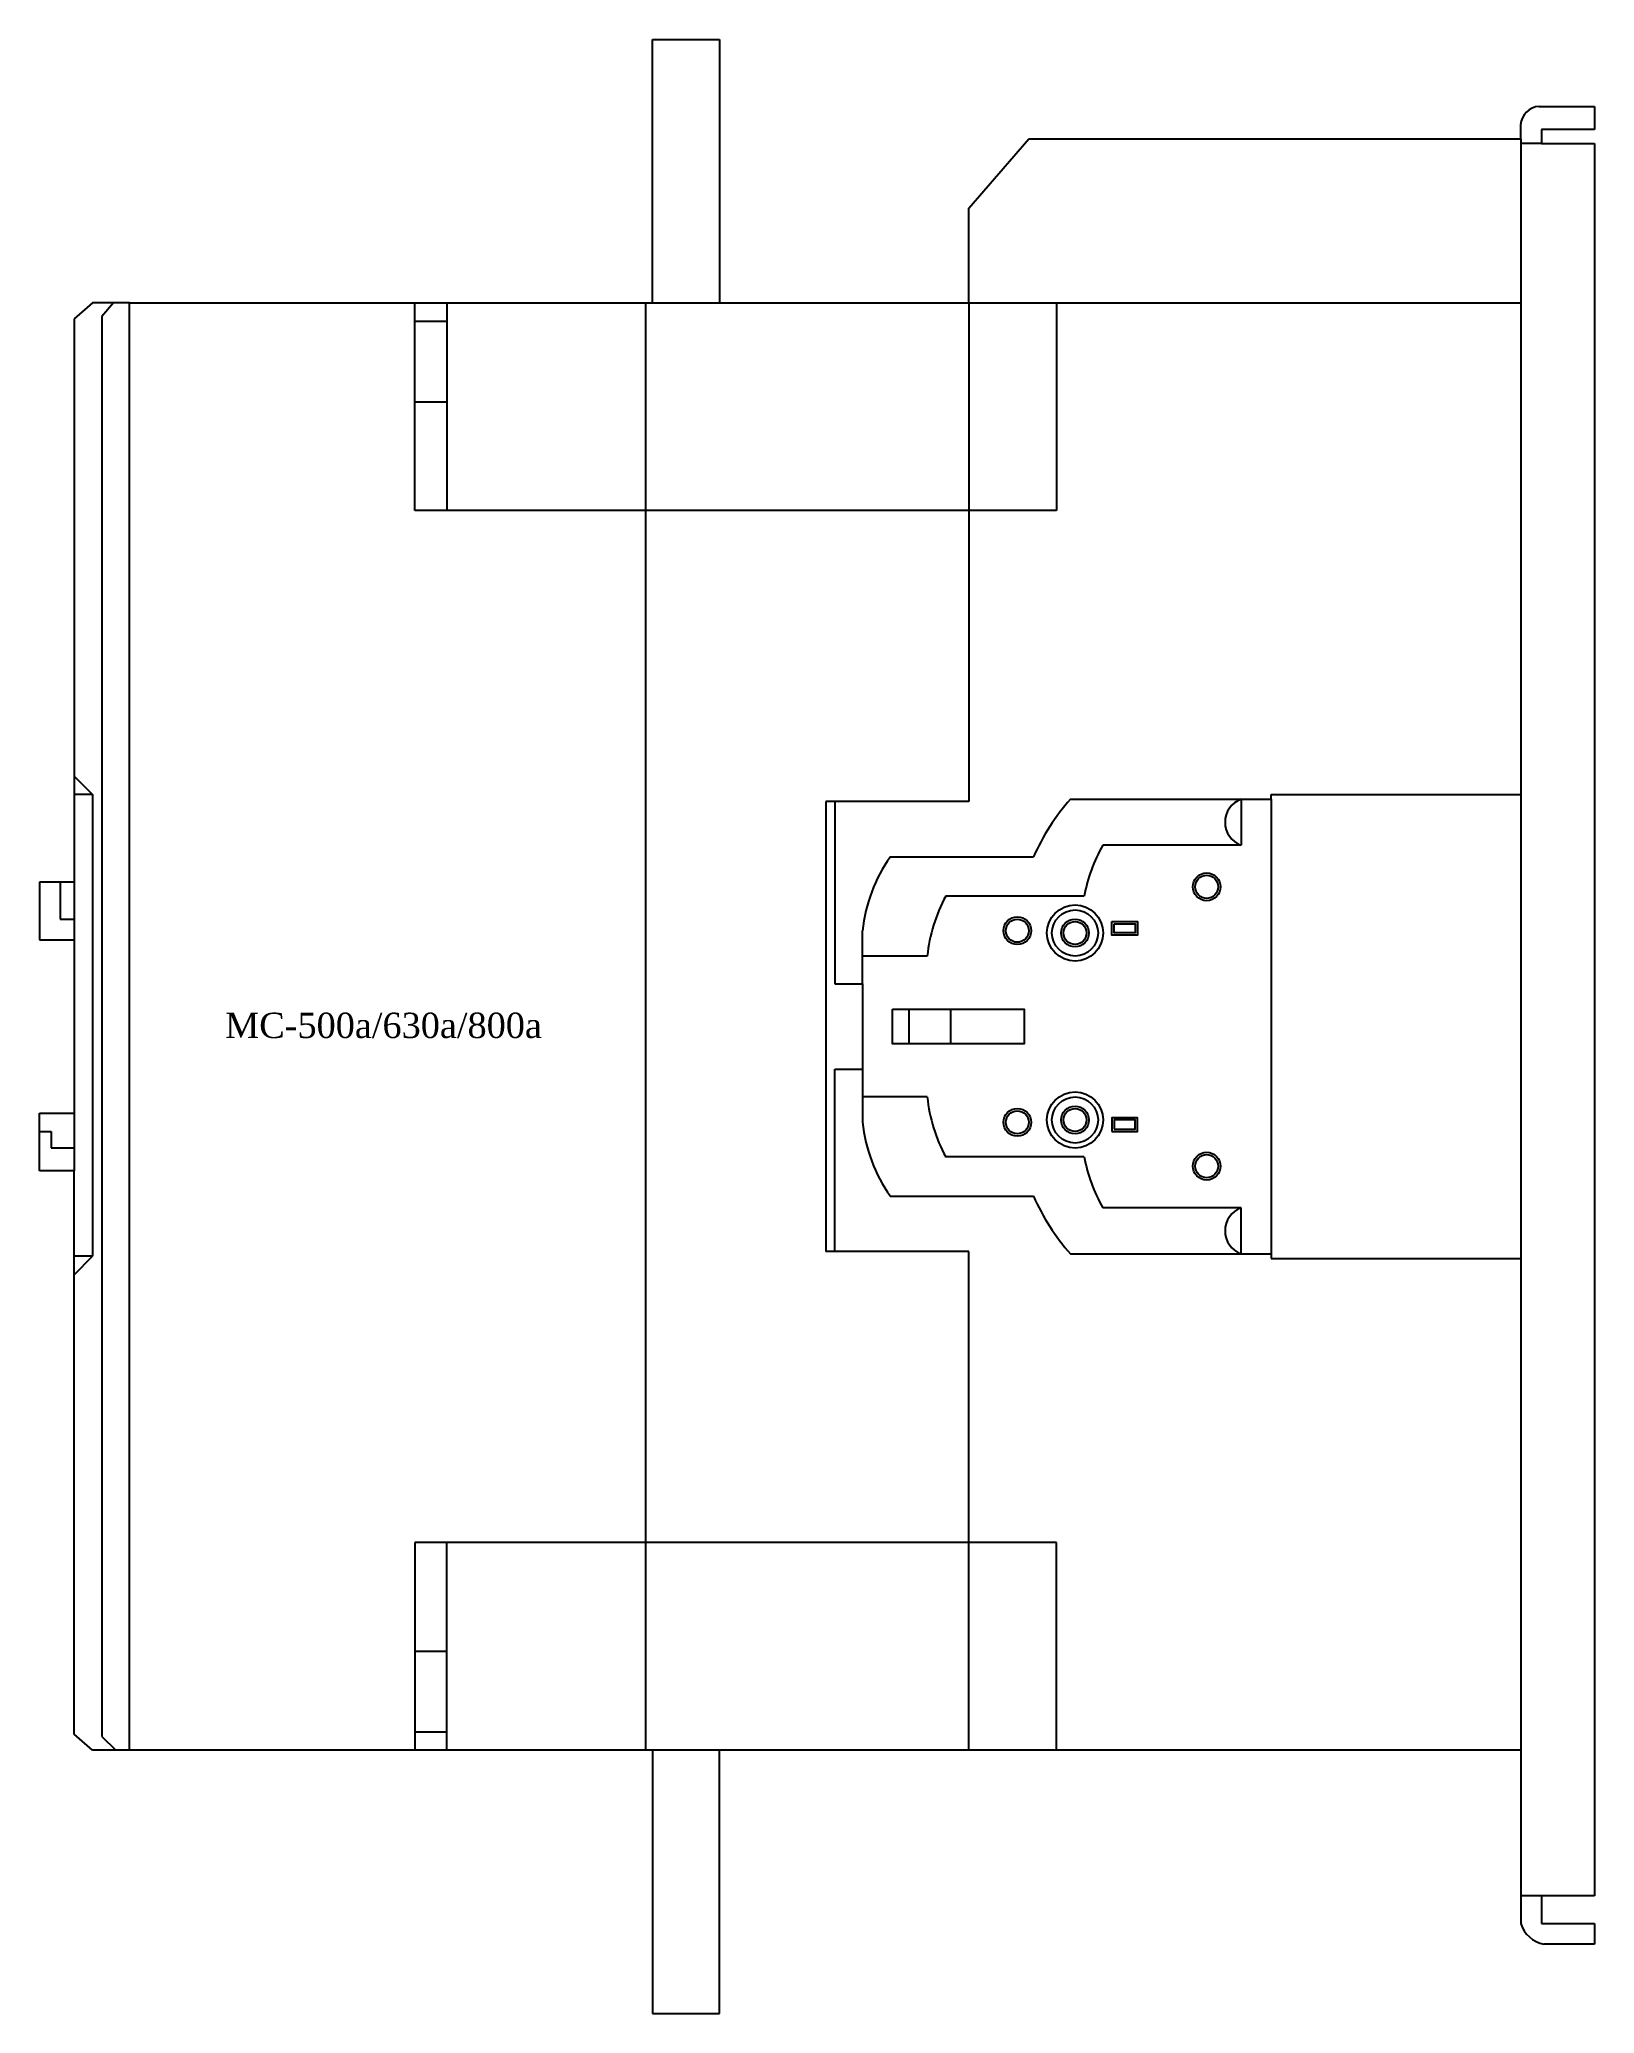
# Model space of a CAD drawing. Header units: millimetres. Extents: x 0 to 245, y 0 to 312.
import ezdxf

# ---------------------------------------------------------------- set-up
doc = ezdxf.new("R2010")
doc.units = ezdxf.units.MM
doc.styles.add('ss', font='romans.shx', dxfattribs={"height": 2.5, "bigfont": 'gsg1.shx'})

# ---------------------------------------------------------------- blocks, each defined once
blk = doc.blocks.new('CC MC 500a')
at = {"color": 7}
for p, q in [((4630.5, 645.58), (4630.5, 687.14)), ((4630.5, 687.14), (4641.07, 687.14)), ((4641.07, 687.14), (4641.07, 645.58)), ((4770.46, 676.57), (4779.21, 676.57)), ((4779.21, 676.57), (4779.21, 672.92)), ((4767.55, 671.46), (4767.55, 673.65)), ((4680.43, 660.53), (4689.91, 671.46)), ((4689.91, 671.46), (4767.55, 671.46)), ((4767.55, 671.46), (4767.55, 645.58)), ((4770.83, 670.73), (4767.55, 670.73)), ((4779.21, 672.92), (4770.83, 672.92)), ((4770.83, 672.92), (4770.83, 670.73)), ((4770.83, 670.73), (4779.21, 670.73)), ((4779.21, 670.73), (4779.21, 394.09)), ((4680.43, 645.58), (4680.43, 660.53)), ((4542.12, 645.58), (4539.2, 643.03)), ((4547.95, 645.58), (4542.12, 645.58)), ((4545.4, 645.58), (4543.57, 643.4)), ((4592.96, 612.78), (4592.96, 645.58)), ((4598.06, 645.58), (4598.06, 612.78)), ((4629.41, 645.58), (4629.41, 417.05)), ((4680.43, 645.58), (4680.43, 566.86)), ((4694.29, 645.58), (4694.29, 612.78)), ((4539.2, 643.03), (4539.2, 554.1)), ((4543.57, 643.4), (4543.57, 419.24)), ((4592.96, 642.67), (4598.06, 642.67)), ((4592.96, 629.91), (4598.06, 629.91)), ((4694.29, 612.78), (4592.96, 612.78)), ((4539.2, 570.86), (4542.12, 567.95)), ((4542.12, 567.95), (4539.2, 567.95)), ((4542.12, 567.95), (4542.12, 495.05)), ((4696.47, 567.22), (4728.18, 567.22)), ((4723.44, 567.22), (4723.44, 559.93)), ((4728.18, 567.22), (4728.18, 567.95)), ((4728.18, 567.95), (4767.55, 567.95)), ((4728.18, 567.22), (4728.18, 495.42)), ((4680.43, 566.86), (4657.84, 566.86)), ((4657.84, 566.86), (4657.84, 495.78)), ((4659.29, 566.86), (4659.29, 538.06)), ((4668.04, 558.11), (4690.64, 558.11)), ((4723.44, 559.93), (4701.57, 559.93)), ((4539.2, 554.1), (4533.73, 554.1)), ((4533.73, 554.1), (4533.73, 544.99)), ((4537.01, 554.1), (4537.01, 548.27)), ((4539.2, 554.1), (4539.2, 544.99)), ((4698.66, 551.91), (4676.79, 551.91)), ((4537.01, 548.27), (4539.2, 548.27)), ((4663.67, 538.06), (4663.67, 546.44)), ((4533.73, 544.99), (4539.2, 544.99)), ((4539.2, 544.99), (4539.2, 508.54)), ((4673.87, 542.43), (4663.67, 542.43)), ((4659.29, 538.06), (4663.67, 538.06)), ((4663.67, 538.06), (4663.67, 524.57)), ((4670.96, 534.05), (4670.96, 528.58)), ((4677.52, 534.05), (4677.52, 528.58)), ((4659.29, 495.78), (4659.29, 524.57)), ((4659.29, 524.57), (4663.67, 524.57)), ((4663.67, 524.57), (4663.67, 516.19)), ((4533.73, 508.54), (4533.73, 517.65)), ((4533.73, 517.65), (4539.2, 517.65)), ((4673.87, 520.2), (4663.67, 520.2)), ((4533.73, 514.73), (4535.56, 514.73)), ((4535.56, 514.73), (4535.56, 512.18)), ((4535.56, 512.18), (4539.2, 512.18)), ((4539.2, 508.54), (4533.73, 508.54)), ((4539.2, 419.6), (4539.2, 508.54)), ((4698.66, 510.72), (4676.79, 510.72)), ((4668.04, 504.53), (4690.64, 504.53)), ((4723.44, 502.71), (4701.57, 502.71)), ((4723.44, 495.42), (4723.44, 502.71)), ((4680.43, 495.78), (4657.84, 495.78)), ((4680.43, 417.05), (4680.43, 495.78)), ((4539.2, 492.14), (4542.12, 495.05)), ((4542.12, 495.05), (4539.2, 495.05)), ((4696.47, 495.42), (4728.18, 495.42)), ((4728.18, 495.42), (4728.18, 494.69)), ((4728.18, 494.69), (4767.55, 494.69)), ((4694.29, 449.86), (4592.96, 449.86)), ((4592.96, 449.86), (4592.96, 417.05)), ((4598.06, 417.05), (4598.06, 449.86)), ((4694.29, 417.05), (4694.29, 449.86)), ((4592.96, 432.72), (4598.06, 432.72)), ((4542.12, 417.05), (4539.2, 419.6)), ((4543.57, 419.24), (4545.76, 417.05)), ((4592.96, 419.97), (4598.06, 419.97)), ((4547.95, 417.05), (4542.12, 417.05)), ((4630.5, 417.05), (4630.5, 375.5)), ((4641.07, 375.5), (4641.07, 417.05)), ((4767.55, 417.05), (4767.55, 389.71)), ((4770.83, 394.09), (4767.55, 394.09)), ((4779.21, 394.09), (4770.83, 394.09)), ((4770.83, 394.09), (4770.83, 389.71)), ((4770.83, 389.71), (4779.21, 389.71)), ((4779.21, 389.71), (4779.21, 386.43)), ((4779.21, 386.43), (4771.19, 386.43)), ((4630.5, 375.5), (4641.07, 375.5))]:
    blk.add_line(p, q, dxfattribs=at)
for points in [[(4547.95, 645.58), (4767.55, 645.58), (4767.55, 417.05), (4547.95, 417.05)], [(4703.03, 547.9), (4707.04, 547.9), (4707.04, 545.71), (4703.03, 545.71)], [(4703.4, 547.54), (4706.68, 547.54), (4706.68, 546.08), (4703.4, 546.08)], [(4668.41, 534.05), (4689.18, 534.05), (4689.18, 528.58), (4668.41, 528.58)], [(4703.03, 514.73), (4707.04, 514.73), (4707.04, 516.92), (4703.03, 516.92)], [(4703.4, 515.1), (4706.68, 515.1), (4706.68, 516.56), (4703.4, 516.56)]]:
    blk.add_lwpolyline(points, close=True, dxfattribs=at)
for centre, radius in [((4717.98, 553.37), 2.19), ((4717.98, 553.37), 1.82), ((4688.09, 546.44), 2.19), ((4697.2, 546.08), 4.43), ((4697.2, 546.08), 3.64), ((4688.09, 546.44), 1.82), ((4697.2, 546.08), 2.19), ((4697.2, 546.08), 1.82), ((4697.2, 516.56), 4.43), ((4688.09, 516.19), 2.19), ((4688.09, 516.19), 1.82), ((4697.2, 516.56), 3.64), ((4697.2, 516.56), 2.19), ((4697.2, 516.56), 1.82), ((4717.98, 509.27), 2.19), ((4717.98, 509.27), 1.82)]:
    blk.add_circle(centre, radius, dxfattribs=at)
for centre, radius, start, end in [((4770.64, 673.47), 3.1, 93.3665, 176.6335), ((4723.79, 543.31), 36.3, 138.8116, 155.9499), ((4724.75, 563.57), 3.87, 109.6538, 250.3462), ((4687.88, 544.02), 24.33, 144.612, 174.2759), ((4724.9, 546.91), 26.72, 150.8281, 169.2057), ((4698.63, 540), 24.87, 151.4007, 174.3938), ((4698.63, 522.63), 24.87, 185.6062, 208.5993), ((4687.88, 518.62), 24.33, 185.7241, 215.388), ((4724.9, 515.73), 26.72, 190.7943, 209.1719), ((4723.79, 519.32), 36.3, 204.0501, 221.1884), ((4724.75, 499.06), 3.87, 109.6538, 250.3462), ((4772.24, 391.26), 4.94, 198.2679, 257.7577)]:
    blk.add_arc(centre, radius, start, end, dxfattribs=at)
at = {"color": 3, "insert": (4563.04, 533.5), "char_height": 4, "attachment_point": 1, "style": 'ss'}
blk.add_mtext_dynamic_manual_height_columns('{\\fTimes New Roman|b0|i0|c0|p18;MC-500a/630a/800a}', width=34.4628, gutter_width=12.5, heights=[0], dxfattribs=at)

msp = doc.modelspace()

# ---------------------------------------------------------------- block references
msp.add_blockref('CC MC 500a', (-4533.73, -375.5))

doc.saveas('drawing.dxf')
